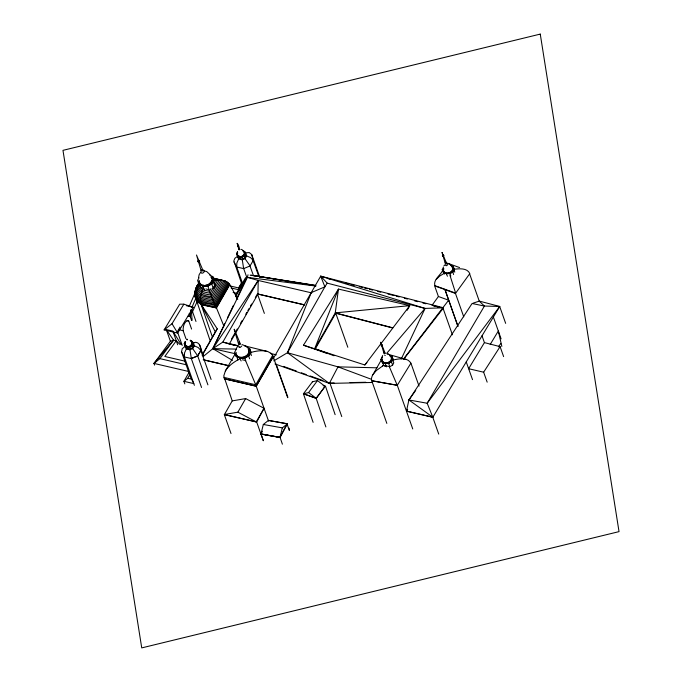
<?xml version="1.0" encoding="UTF-8"?>
<svg xmlns="http://www.w3.org/2000/svg" width="682" height="682" viewBox="0 0 682 682"><rect width="100%" height="100%" fill="white"/><g stroke="black" fill="none" stroke-linecap="round" stroke-linejoin="round"><path stroke-width="1.02" d="M232.545 360.42L212.835 348.647L222.826 342.1L229.297 344.009L257.949 294.104L258.222 280.455L247.43 277.378L212.835 348.647L203.287 356.473M384.307 353.958L384.793 352.722L384.367 353.199M237.234 243.363C238.282 243.568 240.882 251.939 239.041 249.424M201.13 270.728L196.501 254.991L202.793 270.038M190.278 340.898L190.329 340.292L192.46 341.537L193.151 343.566L192.136 345.595L189.809 346.865L187.047 346.882L184.924 345.646L184.234 343.617L185.248 341.58L185.675 342.066M198.598 277.548L199.118 274.718L200.738 272.144M234.335 329.295L240.49 344.274M185.095 343.899L185.137 345.092M190.943 309.713L190.252 316.661L191.608 320.489M381.852 358.851L382.218 356.78L380.923 359.388L381.92 361.895L385.219 363.48L388.587 363.301L391.647 361.426L388.544 363.156L384.836 363.327L381.92 361.895M184.916 343.14L185.248 341.58M237.225 253.193L237.549 251.641L236.535 253.67L237.225 255.699L239.621 256.935L240.286 258.828L242.783 258.81L244.898 257.66L245.818 255.81L245.196 253.977M432.789 417.29L406.455 411.169L408.91 399.959L472.08 303.499L484.425 306.039L499.736 306.474L432.789 417.29L438.739 434.102M248.026 274.761L247.43 277.378L315.817 286.039M199.511 284.624C197.03 291.154 205.674 292.714 210.201 293.09L216.177 307.872L200.738 304.198L200.406 296.823L202.997 288.273M260.95 434.084L263.32 424.477L268.452 420.41L287.454 423.812L279.952 437.477L260.95 434.084L262.391 431.237M279.952 437.477L282.331 427.87L287.454 423.812M382.585 365.936L382.781 365.364L389.234 366.507L397.265 385.321L371.716 380.786L371.434 378.57L372.142 376.046L381.34 359.917M389.754 355.237L391.945 356.319L391.664 357.095L389.686 355.433M452.993 267.318L453.266 266.534L450.35 265.102L451.672 266.21M385.296 353.626L380.812 342.262M237.711 252.852L237.43 253.636A4.237 3.137 -19.5 0 0 238.001 255.801C240.004 257.745 243.798 256.432 244.446 253.789A4.237 3.137 -19.5 0 0 243.866 251.624L243.244 251.129M212.349 277.668L212.741 276.619L209.638 274.982M249.271 349.687L249.663 348.638L246.56 347.002M273.763 360.872L287.454 352.722L311.222 292.629L324.888 286.832L327.19 283.132L425.065 308.417L443.581 307.795L403.812 359.005M241.726 346.038L240.371 347.343L238.564 346.669M189.264 306.312L195.546 291.777M191.864 307.488L196.032 297.855M192.017 312.808L197.303 301.222M240.729 287.054L241.607 285.144M231.01 433.513L224.344 414.665L232.23 400.897L223.773 376.004L225.375 370.931L235.205 353.813M401.323 358.843L425.065 308.417L320.693 276.167L273.141 358.826M224.719 323.694L212.835 348.647L235.094 353.694M227.456 317.94L233.397 305.468M236.603 298.75L247.114 276.679M236.449 348.28L237.609 346.379M382.295 356.268L382.67 355.51M388.544 363.156L389.789 366.703L392.602 365.143L391.391 361.733L392.943 358.817L391.945 356.319M392.602 365.143L393.778 362.773L392.568 359.363L392.943 358.817L391.391 361.733M453.683 268.572L453.266 266.534L454.272 269.04L452.72 271.956L449.915 273.516L446.548 273.704L443.249 272.118L442.243 269.612L443.539 267.003M452.72 271.956L454.272 269.04L452.72 271.956L453.624 274.514M187.985 348.775L187.047 346.882L189.809 346.865L192.136 345.595L193.151 343.566L191.923 345.706L192.588 347.607L190.483 348.758L187.985 348.775L186.05 347.65L185.385 345.757L186.05 347.65M192.588 347.607L193.509 345.757L192.46 341.537L192.835 343.856M242.639 250.354L244.761 251.59L245.452 253.619L244.224 255.759L244.898 257.66M282.391 444.178L280.063 437.401L286.542 424.664M198.88 283.601C192.861 292.561 204.523 296.414 211.667 296.525L221.079 280.132L225.384 280.993L229.084 283.627L229.587 284.513L216.177 307.872M199.579 283.226C194.174 291.24 204.472 294.743 210.943 294.82L219.408 280.072L221.079 280.132L212.946 278.239M280.021 437.358L261.01 433.965L263.337 440.76L256.671 422.013L264.045 408.296L245.665 398.578L232.23 400.897M199.033 277.83L197.601 280.464L198.82 283.9L203.245 286.159L207.814 286.014L211.718 283.976L213.952 280.055L212.741 276.619L213.449 280.788L211.718 283.976L213.364 288.631M213.798 287.83L215.094 285.443L213.006 279.526M236.432 348.971L234.523 352.483L235.742 355.919L240.166 358.178L244.736 358.041L248.64 355.995L250.874 352.074L249.663 348.638L251.36 355.603M248.64 355.995L250.874 352.074L248.64 355.995L249.629 358.792M407.18 310.284L409.763 305.647L338.468 289.074L303.481 345.203L327.539 353.626M202.187 355.424L217.294 328.843M235.52 296.755L246.986 276.594M372.202 382.474L329.338 383.403L287.454 352.722L324.888 286.832L320.693 276.167L443.581 307.795M211.718 283.976L213.952 280.055L213.449 280.788M177.38 331.674L180.031 327.07M211.045 288.588L209.459 291.35L210.201 293.09L217.652 280.123L219.408 280.072L213.244 278.631M213.688 283.976L215.81 280.293L217.652 280.123L213.509 279.16M222.639 280.311L212.366 298.204C206.859 296.585 196.101 296.934 196.595 288.605A13.009 9.633 -19.5 0 1 198.292 284.062M224.08 280.6L213.04 299.833C207.089 298.085 195.478 298.443 195.99 289.466A13.913 10.307 -19.5 0 1 198.982 283.107M226.552 281.504L214.267 302.885C207.618 300.933 194.643 301.316 195.188 291.291A15.362 11.381 -19.5 0 1 197.192 285.92M228.402 282.825L215.333 305.596C208.735 302.936 197.43 304.666 195.103 295.962M229.084 283.627L215.785 306.789C208.078 304.939 193.688 304.658 194.924 293.2A16.291 12.071 -19.5 0 1 195.589 290.327M223.875 326.056L216.475 307.957L229.885 284.599L237.771 299.338M241.624 282.791L238.666 287.949L239.416 289.91L231.121 287.983M184.822 383.864L183.918 381.315L187.712 378.28L189.767 374.699M235.452 295.272L245.52 277.745M311.734 292.902L258.222 280.455L222.826 342.1L238.052 345.638M231.445 339.159L234.634 333.609M235.691 331.759L237.285 328.988M240.465 323.447L242.059 320.668M245.776 314.206L246.833 312.356M247.898 310.506L248.956 308.656M250.55 305.886L251.607 304.036M255.324 297.565L257.446 293.874L304.786 304.888M256.671 422.013L224.421 414.494L237.856 412.175L245.665 398.578M244.412 345.8L267.634 351.52L270.814 353.08L272.681 355.279L255.741 384.793L268.614 421.203M273.158 356.677L256.21 386.183L224.395 378.783L223.918 377.385L255.741 384.793L245.529 360.505L242.442 359.789M273.209 356.763L256.262 386.268L224.446 378.868M224.344 414.665L256.244 421.894L264.045 408.296M392.67 327.974L335.774 313.217L315.331 348.809L334.018 355.748M179.971 344.453L176.28 340.787L173.586 340.165L170.398 341.247L153.987 363.412L189.46 371.664L183.918 381.315L193.799 383.608L190.389 376.831L181.548 351.861L182.23 348.707L184.967 346.456L186.339 348.928L189.963 349.772L192.699 348.638L194.327 345.834L193.569 342.748L191.582 342.279M241.837 284.258L233.858 260.831L234.864 258.29L237.276 256.509L238.64 258.981L242.272 259.825L245.008 258.691L246.637 255.886L245.87 252.8L249.288 252.587L251.718 254.557L259.876 277.531M193.569 342.748C198.249 340.642 201.437 346.311 200.883 350.463L197.652 355.893L191.352 358.553L184.336 356.908L194.396 385.313M194.327 345.834L198.223 347.547L200.883 350.463L197.712 355.927L191.292 358.519L201.548 387.478M482.021 335.834L484.416 342.611L468.645 368.706L483.64 372.202L487.17 382.15M490.213 344.436L498.32 331.017L501.841 346.422M164.115 329.909L179.716 304.172L183.867 304.172L193.27 307.326L177.661 333.063L164.115 329.909L172.009 323.728L183.867 304.172M397.265 385.321L410.914 363.165L419.038 386.097M469.625 273.883L479.293 301.188L484.425 306.039L427.179 403.241L432.814 417.205L406.481 411.084L407.546 409.405M483.64 372.202L500.094 346.652L484.416 342.611M238.64 258.981L236.859 262.945L236.705 266.986L243.679 268.614L246.858 277.6M186.339 348.928L184.549 352.892L184.396 356.933L181.548 351.861M242.008 282.834L238.666 287.949L230.516 286.056M406.481 411.084L407.657 409.302M258.222 280.455L212.835 348.647L236.219 349.082M225.375 370.931C228.658 365.637 233.943 361.954 239.348 359.073M372.849 374.699L376.311 370.556L383.369 365.467M442.823 270.038C440.828 275.127 433.164 279.39 434.843 285.63L455.644 293.132L449.89 275.127M443.999 265.724L444.459 265.068M445.448 263.61L446.122 262.945L445.696 263.423M447.358 265.17L446.335 265.75L445.099 265.042M457.869 326.277L444.962 289.518L434.656 285.928L438.407 296.508L448.637 300.208L403.633 358.885M432.814 417.205L408.91 399.959L415.705 390.419M498.406 346.814L500.801 343.481M432.021 305.323L438.407 296.508M463.751 316.84L455.465 293.439L469.813 273.584C467.187 267.77 459.225 268.665 454.007 269.245M173.194 332.049L176.28 340.787L164.805 356.464L185.129 361.196M154.584 365.109L153.987 363.412L159.929 358.647L173.586 340.165L166.272 329.542L172.853 331.077M313.115 422.363L303.43 393.778L312.688 381.511M325.877 426.941L316.192 398.356L303.43 393.778L308.588 392.559L317.471 380.59L325.084 386.37L325.45 386.089L335.135 414.673M316.192 398.356L325.084 386.37L323.123 385.671M303.439 393.77L316.226 398.314L325.084 386.37M239.024 343.643L239.655 344.095M239.749 344.018L239.697 343.506M303.481 345.203L364.836 364.972L409.763 305.647L335.271 312.876L314.624 348.826L338.468 289.074L335.271 312.876L392.738 327.778M153.987 363.412L173.586 340.165M386.728 353.327L425.065 308.417M436.284 279.339L439.711 276.065L444.493 273.175M364.836 364.972L366.925 362.619M186.825 339.295L187.132 339.986L187.183 339.184M442.013 252.485L446.676 263.584M442.107 252.553L445.44 263.994L446.539 263.977M383.898 351.571L384.043 352.04L384.384 351.562M459.566 267.557L447.614 263.243L447.844 264.488M391.647 361.426L388.587 363.301L384.836 363.327M447.452 276.236L446.156 273.55L449.873 273.371L452.976 271.649L449.915 273.516L446.156 273.55L443.249 272.118M239.356 256.943L242.11 256.926L244.437 255.656L245.452 253.619L244.437 255.656L242.11 256.909L239.356 256.943L237.225 255.699M204.549 289.859L202.69 285.946L207.737 285.818L212.042 283.567L207.814 286.014L202.69 285.946L198.82 283.9L198.624 281.155L201.037 288M241.147 360.957L239.612 357.965L244.659 357.845L248.964 355.595L244.736 358.041L239.612 357.965L235.742 355.919L235.537 353.182M380.727 342.347L384.077 353.651M472.984 303.2L479.327 301.103L499.736 306.474L427.179 403.241L408.91 399.959M239.237 249.28L239.851 249.45M250.004 352.722C255.665 351.025 261.82 349.909 267.634 351.52M393.258 359.994C398.885 358.715 407.614 357.078 410.914 363.242M312.322 381.801L317.471 380.59M213.901 280.575L215.81 280.293L212.81 279.594M442.976 256.381C446.233 255.145 440.461 254.062 443.07 256.389M381.076 345.672L382.508 345.868L382.048 344.495M385.262 355.501L384.776 355.51M238.734 342.62L239.032 341.878M334.129 382.952L329.9 383.045L341.767 416.566M349.985 382.602L365.842 382.261M376.984 367.811L337.991 366.856L287.454 352.722M203.833 270.848L206.697 271.547L210.175 274.786M241.991 344.546L246.245 346.277M315.161 285.34L253.406 275.468L249.74 265.375L245.008 258.691M251.147 275.264L315.732 285.579M250.115 275.102L315.86 285.852M263.32 424.477L282.331 427.87M268.452 420.427L287.003 423.752L289.321 430.538M261.018 433.982L280.063 437.401M215.307 278.887L222.434 280.549M225.64 281.666L227.558 282.118L214.821 304.291C207.908 302.262 194.43 302.655 194.984 292.237A15.891 11.773 -19.5 0 1 196.501 287.582M257.949 294.104L304.257 304.88M233.125 292.484L237.242 293.439M186.493 305.749L193.27 307.326M188.113 316.167L190.252 316.661L189.204 313.677M228.794 343.779L237.924 345.902M270.311 353.438L276.346 354.845M231.326 344.478L235.384 345.424M204.182 359.925L228.658 365.62M203.193 359.806L228.956 365.799M159.929 358.647L186.28 364.776M187.712 378.28L191.54 379.166M205.845 288.946L208.701 289.628L209.459 291.35C206.186 290.379 199.8 290.668 200.176 285.681M195.214 295.135C194.668 306.218 209.144 305.732 216.475 307.957M186.851 320.634L188.786 321.103L191.591 329.074M179.264 329.781L183.134 330.727L185.939 338.698M246.637 255.886L250.524 257.6L252.869 259.978L258.87 276.5M327.488 278.452L330.565 279.245M345.936 283.2L349.014 283.993M351.068 284.522L354.137 285.315M359.261 286.628L362.338 287.42M364.384 287.949L367.462 288.742M369.516 289.27L372.585 290.063M377.709 291.376L380.786 292.169M387.964 294.019L394.111 295.596M396.165 296.124L399.234 296.917M404.358 298.239L407.435 299.031M414.613 300.873L417.682 301.666M422.814 302.987L425.883 303.78M387.086 354.026L406.404 359.482M283.499 366.413L296.338 371.017M301.274 372.781L306.201 374.554M310.157 375.97L322.987 380.565M274.982 363.924L329.338 383.403L337.991 366.856L371.605 379.371M444.886 289.62L455.465 293.439M239.126 347.129L239.706 347.343M241.189 249.339L242.349 249.834M449.225 263.977L450.026 264.343M387.905 353.753L388.697 354.12M385.543 366.43L383.778 365.561L382.576 362.176L385.219 363.48L386.421 366.865M237.856 412.175L256.244 421.894M236.535 253.67L237.055 253.968M184.234 343.617L184.924 345.646L187.311 346.882M239.621 256.935L237.686 255.81L238.359 257.702L240.286 258.828M442.243 269.612L442.993 270.106M380.923 359.388L381.664 359.891M214.301 278.657L213.185 278.06L225.384 280.993L213.671 301.393C207.345 299.534 194.992 299.91 195.521 290.362A14.697 10.886 -19.5 0 1 198.684 283.635M445.141 262.186L445.747 261.837M308.588 392.559L316.226 398.314M190.934 341.077L191.557 341.571A4.237 3.137 -19.5 0 1 192.136 343.737C191.497 346.379 187.703 347.692 185.7 345.748A4.237 3.137 -19.5 0 1 185.12 343.583M243.261 250.925L244.523 252.076L244.761 251.59L245.017 253.141M190.329 340.292L191.582 341.443M243.252 251.317L243.806 251.828A4.049 3.001 -19.5 0 1 244.199 253.943L242.656 255.903A3.248 2.404 -19.5 0 1 240.081 256.568L237.984 255.554A4.049 3.001 -19.5 0 1 237.592 253.44M188.786 321.103L187.703 320.472C183.97 321.998 182.929 327.053 183.134 330.727M192.699 348.638L197.712 355.927L207.908 384.853M320.693 276.167L327.19 283.132M201.787 287.182L202.409 287.906M197.933 302.024L195.7 298.06L209.996 340.284M203.671 270.063C205.691 272.135 201.659 274.761 200.568 272.092M234.148 329.338L238.836 344.964M212.469 337.223L201.045 304.283L217.183 328.758L202.716 353.967L203.202 355.953M173.416 331.981L181.25 344.666M172.009 323.728L177.661 333.063M447.614 263.243L447.861 263.772M233.917 261.948L236.731 266.994L242.383 282.97M201.045 304.283L215.58 332.415M443.3 270.873L444.502 274.087M244.659 357.845L245.725 360.829M207.737 285.818L209.135 289.739M499.71 306.568L505.66 323.37M493.376 317.045L501.099 338.86M500.094 346.652L503.623 356.609M453.897 269.586L454.8 272.144M450.819 276.074L449.873 273.371M443.291 270.959L443.897 272.664M444.962 289.518L457.98 326.26M466.249 361.929L472.524 379.652M443.002 308.145L452.439 334.811M412.755 428.961L397.274 385.236L371.724 380.701L386.839 423.394M381.963 360.735L382.875 363.293M335.774 313.217L347.829 347.266M245.145 253.917L245.818 255.81M257.446 293.874L264.36 313.388M242.11 256.909L242.783 258.81M276.176 364.205L287.881 397.256M272.681 355.279L287.685 397.708M237.958 360.019L236.091 354.751M199.357 344.478L203.406 355.919M200.823 350.437L211.096 379.439M189.809 346.857L190.483 348.758M176.28 340.787L177.687 344.785M191.83 309.688L195.99 321.461M177.729 332.654L182.23 345.416M166.272 329.542L170.398 341.247M237.728 255.861L238.359 257.702M192.213 342.023L193.509 345.757M191.352 358.553L189.963 349.772M237.14 243.406L238.956 249.834M251.718 254.557L253.21 260.524L250.021 265.98L243.653 268.606L242.272 259.825M289.032 428.168L289.415 429.89M191.301 309.824L192.128 320.31M191.992 343.131A4.049 3.001 -19.5 0 1 191.889 343.881L190.355 345.851A3.248 2.404 -19.5 0 1 187.78 346.516L185.675 345.501A4.049 3.001 -19.5 0 1 185.189 344.137M191.497 341.776A4.049 3.001 -19.5 0 1 191.855 342.407M211.642 280.652A6.411 4.748 -19.5 0 1 208.769 284.062M207.268 284.786A6.411 4.748 -19.5 0 1 205.649 285.204M204.029 285.289A6.411 4.748 -19.5 0 1 202.52 285.042M201.216 284.471A6.411 4.748 -19.5 0 1 199.57 282.544M210.977 277.054A6.411 4.748 -19.5 0 1 211.616 278.128M211.105 276.739A6.718 4.979 -19.5 0 1 206.987 285.212A6.718 4.979 -19.5 0 1 199.246 280.396M202.128 269.688A0.904 0.665 -19.5 0 1 202.75 270.566A0.904 0.665 -19.5 0 1 201.386 270.984A0.904 0.665 -19.5 0 1 201.471 269.884M195.001 294.172A16.564 12.267 -19.5 0 1 195.359 292.22M443.76 271.112A4.774 3.538 -19.5 0 0 445.031 272.493L446.002 272.894A4.663 3.453 -19.5 0 0 451.493 271.325L452.175 270.456A4.774 3.538 -19.5 0 0 451.978 266.892M443.547 270.217A4.774 3.538 -19.5 0 1 443.658 269.262M452.064 266.653A4.996 3.7 -19.5 0 1 452.558 270.336L451.902 271.274A4.885 3.615 -19.5 0 1 446.224 273.167L445.158 272.809A4.996 3.7 -19.5 0 1 443.812 268.546M382.227 359.994A4.774 3.538 -19.5 0 0 383.702 362.27L384.682 362.671A4.663 3.453 -19.5 0 0 390.164 361.11L390.854 360.232A4.774 3.538 -19.5 0 0 391.161 357.445M389.874 355.842A4.996 3.7 -19.5 0 1 391.229 360.113L390.573 361.051A4.885 3.615 -19.5 0 1 384.904 362.952L383.838 362.585A4.996 3.7 -19.5 0 1 382.125 359.32M248.529 350.156A6.411 4.748 -19.5 0 1 247.958 353.941M246.969 355.109A6.411 4.748 -19.5 0 1 239.442 357.061M237.131 355.646A6.411 4.748 -19.5 0 1 236.492 354.563M248.018 348.758A6.718 4.979 -19.5 0 1 243.9 357.24A6.718 4.979 -19.5 0 1 236.168 352.415M237.515 245.887C238.436 248.095 239.288 244.054 237.515 245.887M197.686 261.232C199.528 265.52 200.849 257.787 197.686 261.232M540.263 34.1L62.974 150.347L141.737 647.9L619.026 531.628L540.263 34.1M439.012 307.122L433.019 305.579L439.02 307.156"/></g></svg>
